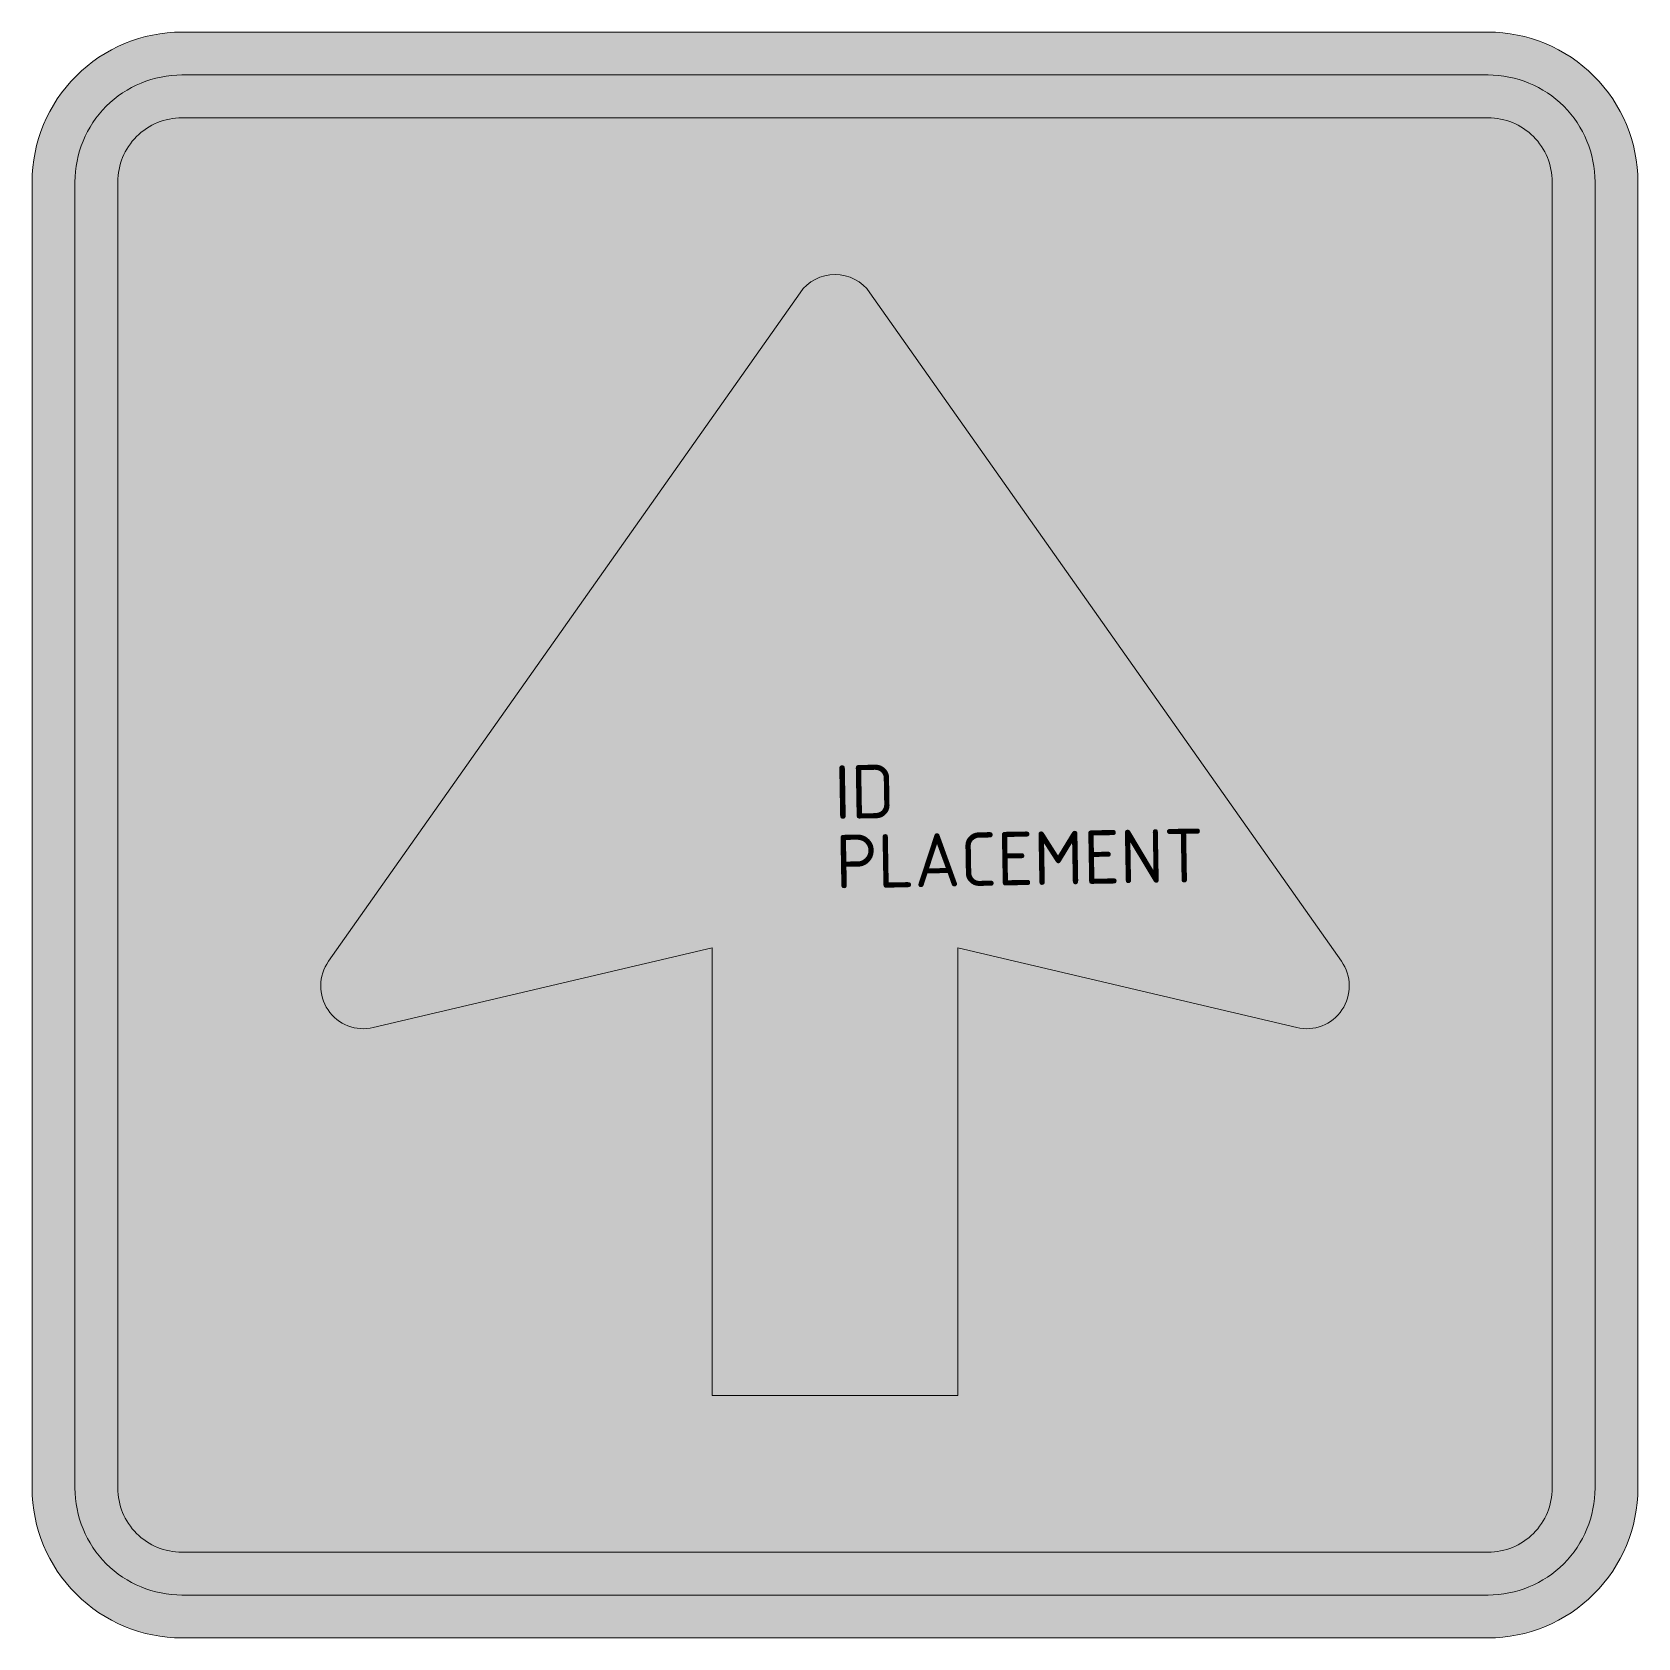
# Model space of a CAD drawing. Extents: x -3.75 to 3.75, y -3.75 to 3.75.
import ezdxf
from ezdxf.enums import TextEntityAlignment as Align

# ---------------------------------------------------------------- set-up
doc = ezdxf.new("R2010")
doc.units = 0
doc.styles.add('NLCS-ISO', font='NLCS-ISO.ttf', dxfattribs={"height": 0.25})

msp = doc.modelspace()

# ---------------------------------------------------------------- hatches: boundary and pattern name
at = {"true_color": 0x005b8c}
h = msp.add_hatch(color=146, dxfattribs=at)
h.dxf.hatch_style = 1
h.paths.add_polyline_path([(3.05, 3.75), (-3.05, 3.75, 0.414214), (-3.75, 3.05), (-3.75, 0), (-3.55, 0), (-3.55, 3.05, -0.414214), (-3.05, 3.55), (3.05, 3.55, -0.414214), (3.55, 3.05), (3.55, 0), (3.75, 0), (3.75, 3.05, 0.414214)])
at = {"true_color": 0xf1f0ea}
h = msp.add_hatch(color=7, dxfattribs=at)
h.dxf.hatch_style = 1
h.paths.add_polyline_path([(3.05, 3.55), (-3.05, 3.55, 0.414214), (-3.55, 3.05), (-3.55, 0), (-3.35, 0), (-3.35, 3.05, -0.414214), (-3.05, 3.35), (3.05, 3.35, -0.414214), (3.35, 3.05), (3.35, 0), (3.55, 0), (3.55, 3.05, 0.414214)])
at = {"true_color": 0x005b8c}
h = msp.add_hatch(color=146, dxfattribs=at)
h.dxf.hatch_style = 1
h.paths.add_polyline_path([(-0.1634, 2.5329, -0.518438), (0.1634, 2.5329), (1.9497, 0), (3.35, 0), (3.35, 3.05, 0.414214), (3.05, 3.35), (-3.05, 3.35, 0.414214), (-3.35, 3.05), (-3.35, 0), (-1.9497, 0)])
at = {"true_color": 0xf1f0ea}
h = msp.add_hatch(color=7, dxfattribs=at)
h.dxf.hatch_style = 1
h.paths.add_polyline_path([(-2.3655, -0.5897, 0.690116), (-2.1563, -0.8997), (-0.5735, -0.527), (-0.5735, -2.6176), (0.5735, -2.6176), (0.5735, -0.527), (2.1563, -0.8997, 0.690116), (2.3655, -0.5897), (0.1634, 2.5329, 0.518438), (-0.1634, 2.5329)])
at = {"true_color": 0x005b8c}
h = msp.add_hatch(color=146, dxfattribs=at)
h.dxf.hatch_style = 1
h.paths.add_polyline_path([(-3.55, 0), (-3.75, 0), (-3.75, -3.05, 0.414214), (-3.05, -3.75), (3.05, -3.75, 0.414214), (3.75, -3.05), (3.75, 0), (3.55, 0), (3.55, -3.05, -0.414214), (3.05, -3.55), (-3.05, -3.55, -0.414214), (-3.55, -3.05)])
at = {"true_color": 0xf1f0ea}
h = msp.add_hatch(color=7, dxfattribs=at)
h.dxf.hatch_style = 1
h.paths.add_polyline_path([(-3.35, 0), (-3.55, 0), (-3.55, -3.05, 0.414214), (-3.05, -3.55), (3.05, -3.55, 0.414214), (3.55, -3.05), (3.55, 0), (3.35, 0), (3.35, -3.05, -0.414214), (3.05, -3.35), (-3.05, -3.35, -0.414214), (-3.35, -3.05)])
at = {"true_color": 0x005b8c}
h = msp.add_hatch(color=146, dxfattribs=at)
h.dxf.hatch_style = 1
h.paths.add_polyline_path([(-2.3655, -0.5897), (-1.9497, 0), (-3.35, 0), (-3.35, -3.05, 0.414214), (-3.05, -3.35), (3.05, -3.35, 0.414214), (3.35, -3.05), (3.35, 0), (1.9497, 0), (2.3655, -0.5897, -0.690116), (2.1563, -0.8997), (0.5735, -0.527), (0.5735, -2.6176), (-0.5735, -2.6176), (-0.5735, -0.527), (-2.1563, -0.8997, -0.690116)])

# ---------------------------------------------------------------- linework, layer by layer
at = {"color": 146, "lineweight": 0, "true_color": 0x005b8c}
msp.add_lwpolyline([(-3.05, -3.75), (3.05, -3.75, 0.414214), (3.75, -3.05), (3.75, 3.05, 0.414214), (3.05, 3.75), (-3.05, 3.75, 0.414214), (-3.75, 3.05), (-3.75, -3.05, 0.414214)], format="xyb", close=True, dxfattribs=at)
at = {"color": 7, "lineweight": 0, "true_color": 0xf1f0ea}
for points in [[(-3.05, -3.55), (3.05, -3.55, 0.414214), (3.55, -3.05), (3.55, 3.05, 0.414214), (3.05, 3.55), (-3.05, 3.55, 0.414214), (-3.55, 3.05), (-3.55, -3.05, 0.414214)], [(-3.05, -3.35), (3.05, -3.35, 0.414214), (3.35, -3.05), (3.35, 3.05, 0.414214), (3.05, 3.35), (-3.05, 3.35, 0.414214), (-3.35, 3.05), (-3.35, -3.05, 0.414214)], [(0.5735, -0.527), (0.5735, -2.6176), (-0.5735, -2.6176), (-0.5735, -0.527), (-2.1563, -0.8997, -0.690116), (-2.3655, -0.5897), (-0.1634, 2.5329, -0.518438), (0.1634, 2.5329), (2.3655, -0.5897, -0.690116), (2.1563, -0.8997)]]:
    msp.add_lwpolyline(points, format="xyb", close=True, dxfattribs=at)

# ---------------------------------------------------------------- texts
at = {"style": 'NLCS-ISO'}
msp.add_attdef('ID', text='', height=0.25, rotation=1, dxfattribs=at).set_placement((0, 0), align=Align.BOTTOM_LEFT)
msp.add_attdef('PLACEMENT', text='', height=0.25, rotation=1, dxfattribs=at).set_placement((0, 0), align=Align.TOP_LEFT)

doc.saveas('drawing.dxf')
